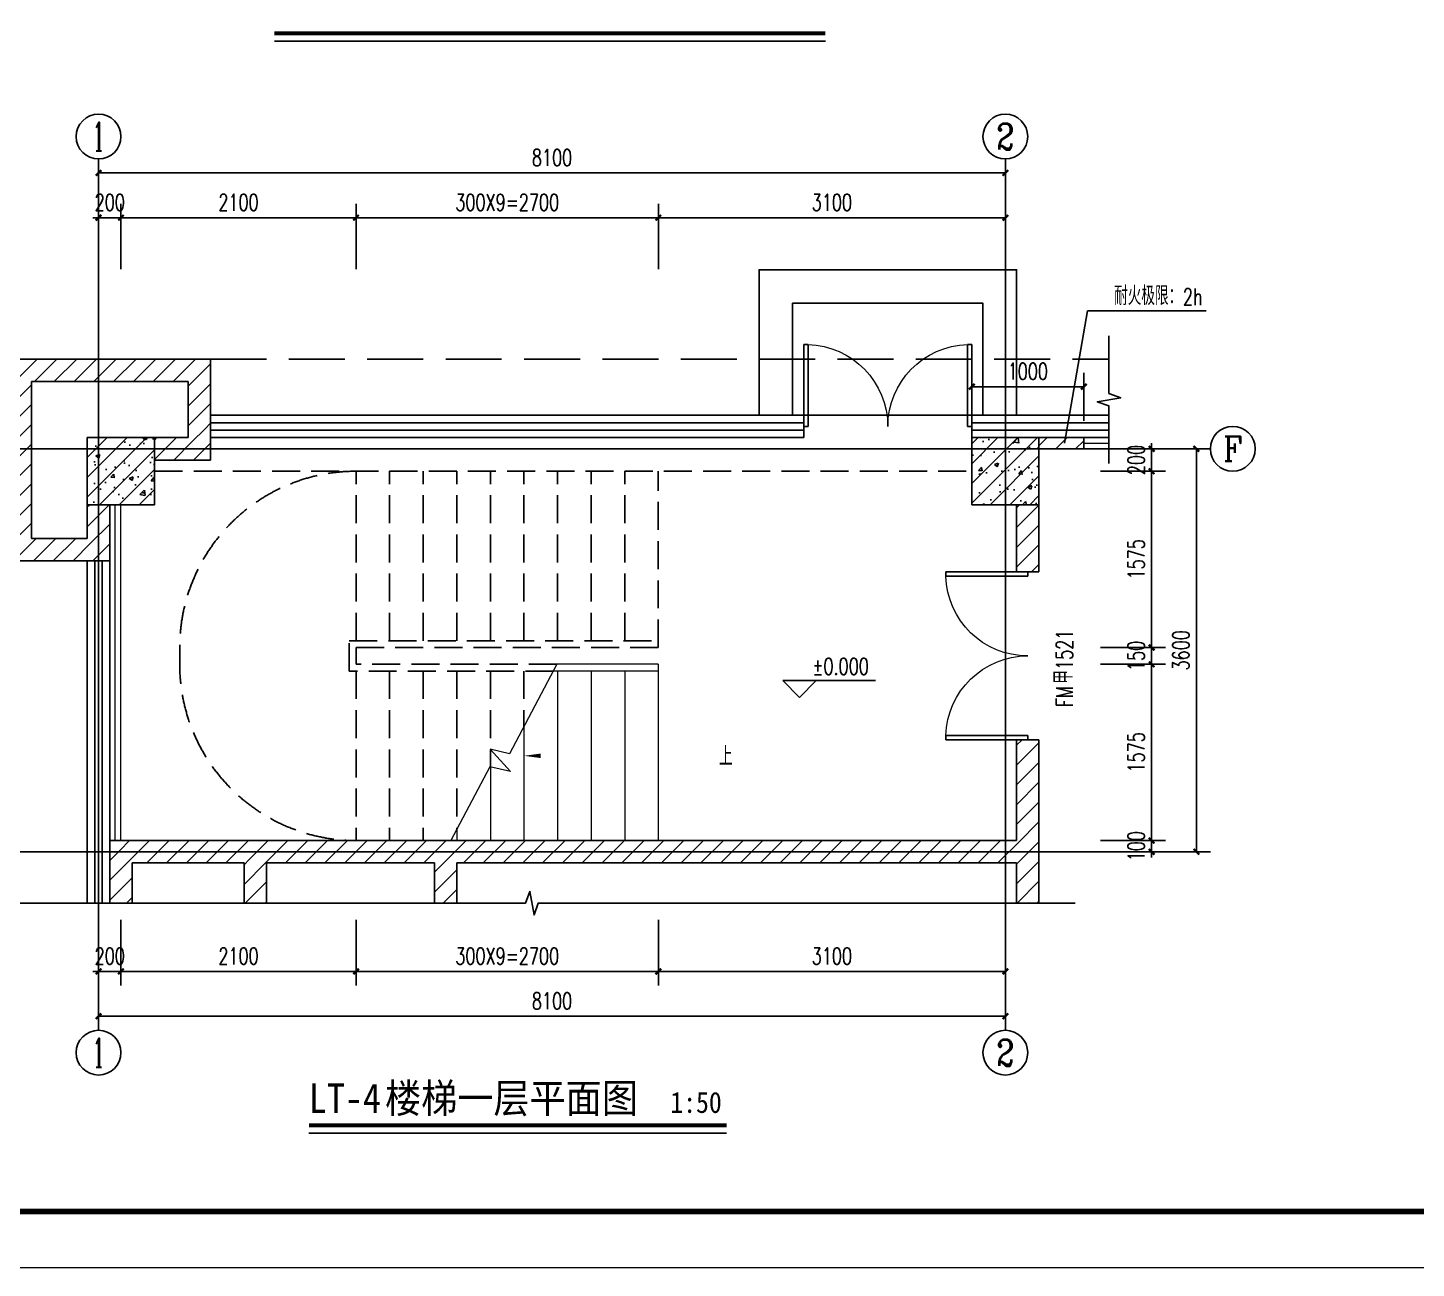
# Model space of a CAD drawing. Extents: x 1738711 to 2346805, y 1189731 to 2516152.
# Drawn here: x 2115261 to 2127662, y 1368210 to 1379292 of the extents above; entities that cross this region are included whole.
import ezdxf
from ezdxf.enums import TextEntityAlignment as Align

# ---------------------------------------------------------------- set-up
doc = ezdxf.new("R2010")
doc.units = 0
doc.header["$LTSCALE"] = 1000
doc.header["$MEASUREMENT"] = 0
doc.linetypes.add('DASH', pattern=[0.35, 0.25, -0.1])
doc.linetypes.add('复件 140224通州运河二期售楼部条件图_t3$0$X-ME SHAFT SH$0$X-B2$0$WATER_LINE', pattern=[0])
for name, color, linetype in [('_line1', 151, 'Continuous'), ('AXIS', 3, 'Continuous'), ('AXIS_TEXT', 7, 'Continuous'), ('DIM_ELEV', 3, 'Continuous'), ('DIM_LEAD', 3, 'Continuous'), ('DIM_SYMB', 3, 'Continuous'), ('DOTE', 1, 'Continuous'), ('PUB_DIM', 3, 'Continuous'), ('PUB_HATCH', 8, 'Continuous'), ('PUB_TEXT', 7, 'Continuous'), ('TK', 4, 'Continuous'), ('WALL', 40, 'Continuous'), ('WINDOW', 144, 'Continuous'), ('WINDOW_TEXT', 7, 'Continuous'), ('看线', 8, 'Continuous')]:
    doc.layers.add(name, color=color, linetype=linetype)
doc.layers.add('STAIR', color=2, linetype='Continuous', lineweight=5)
doc.layers.add('栏杆', color=6, linetype='Continuous', lineweight=15)
doc.styles.add('_TCH_AXIS', font='COMPLEX', dxfattribs={"bigfont": 'GBCBIG'})
doc.styles.add('_TCH_DIM', font='SIMPLEX', dxfattribs={"bigfont": 'GBCBIG'})
doc.styles.add('_TCH_DIM_T3', font='SIMPLEX', dxfattribs={"width": 0.705882, "bigfont": 'GBCBIG'})
doc.styles.add('_TCH_WINDOW', font='SIMPLEX', dxfattribs={"height": 3.5, "bigfont": 'GBCBIG'})
doc.styles.add('COMPLEX', font='COMPLEX')
doc.styles.add('宋体', font='SIMSUN.TTF', dxfattribs={"width": 0.75})
doc.styles.add('黑体', font='simhei_0.ttf', dxfattribs={"width": 0.9})
doc.dimstyles.new('_TCH_ARCH&&50', dxfattribs={"dimtxt": 148.75, "dimasz": 50, "dimexe": 125, "dimexo": 150, "dimgap": 63.125, "dimtad": 1, "dimdec": 0, "dimzin": 0, "dimdsep": 46, "dimtxsty": '_TCH_DIM_T3', "dimblk": 'ARCHTICK', "dimcen": 0.09, "dimclrt": 7, "dimazin": 2, "dimtfac": 1, "dimtdec": 0, "dimtix": 1, "dimtmove": 2, "dimatfit": 3, "dimfxl": 50, "dimtolj": 1, "dimtzin": 0, "dimarcsym": 0})
pattern_1 = [(45, (0, 0), (-88.3883476, 88.3883476), []), (50, (0, 0), (358.63009, -31.376067), [37.5, -412.5]), (355, (0, 0), (-69.375667, 376.096067), [30, -330]), (100.4514, (29.9, -2.6), (289.25469, 344.71977), [31.870095, -350.571056]), (46.1842, (0, 100), (533.620524, -82.75951), [56.25, -618.75]), (96.6356, (44.47, 93.1), (467.33135, 487.05894), [47.80514, -525.8565]), (351.1842, (0, 100), (467.33097, 487.0593), [45, -495]), (21, (50, 75), (298.453526, -201.309445), [37.5, -412.5]), (326, (50, 75), (121.657666, 362.57502), [30, -330]), (71.4514, (74.87, 58.22), (420.111314, 161.26525), [31.870095, -350.571056]), (37.5, (0, 0), (6.0799277, 166.446927), [0, -326, 0, -335, 0, -331.25]), (7.5, (0, 0), (131.534769, 197.205856), [0, -191, 0, -318.5, 0, -126.25]), (327.5, (-111.5, 0), (266.911218, -11.277436), [0, -125, 0, -390, 0, -517.5]), (317.5, (-161.5, 0), (291.593085, 50.052491), [0, -162.5, 0, -259, 0, -367.5])]
pattern_2 = [(45, (0, 89.76), (-88.388383, 88.388383), [])]

# ---------------------------------------------------------------- blocks, each defined once
blk = doc.blocks.new('hjashrtahreahe')
at = {"layer": 'TK', "color": 7, "const_width": 25}
blk.add_lwpolyline([(0, 59400), (84100, 59400), (84100, 0), (0, 0)], close=True, dxfattribs=at)
at = {"layer": 'TK', "color": 3, "const_width": 100}
blk.add_lwpolyline([(2500, 1000), (2500, 58400), (83100, 58400), (83100, 1000)], close=True, dxfattribs=at)
at = {"layer": 'TK', "style": '宋体', "width": 0.75}
for tag, height, p in [('项目负责人', 350, (6003, 57089)), ('专业负责人', 350, (6003, 56224)), ('设计人', 350, (6003, 55419)), ('版号1', 250, (77304, 22193)), ('时间1', 250, (82405, 22193)), ('版号2', 250, (77304, 21593)), ('时间2', 250, (82405, 21593)), ('版号3', 250, (77304, 20993)), ('时间3', 250, (82405, 20993)), ('建筑会签', 0.0001, (78978, 2403)), ('电气会签', 0.0001, (82128, 2403)), ('结构会签', 0.0001, (78978, 1803)), ('暖通会签', 0.0001, (82128, 1803)), ('给排水会签', 0.0001, (78978, 1250)), ('智能化会签', 0.0001, (82128, 1250))]:
    blk.add_attdef(tag, text='', height=height, dxfattribs=at).set_placement(p, align=Align.CENTER)
for tag, p in [('合作设计单位', (80816, 48986)), ('版号说明1', (79854, 22318)), ('版号说明2', (79854, 21718)), ('版号说明3', (79854, 21118)), ('浙江绿储科技有限公司', (80545, 16036)), ('百兆瓦级集中式熔盐储能关键', (80545, 14953)), ('设备研发及制造基地项目', (80545, 14603)), ('1#研发楼', (80545, 13636)), ('图名', (80545, 12436)), ('工程编号', (78978, 11461)), ('子项编号', (82128, 11461)), ('建筑', (78978, 10711)), ('图号', (82128, 10711)), ('施工图', (78978, 9961)), ('2023.03', (82128, 9961)), ('审定', (79353, 8461)), ('审核', (79353, 7711)), ('工程负责', (79353, 6961)), ('专业负责', (79353, 6211)), ('设计', (79353, 5461)), ('制图', (79353, 4711)), ('校对', (79353, 3961))]:
    blk.add_attdef(tag, text='', height=250, dxfattribs=at).set_placement(p, align=Align.MIDDLE_CENTER)
blk = doc.blocks.new('_ArchTick')
at = {"color": 0, "linetype": 'ByBlock', "const_width": 0.4}
blk.add_lwpolyline([(-0.5, -0.5), (0.5, 0.5)], dxfattribs=at)
blk = doc.blocks.new('*D261')
at = {"layer": 'Defpoints', "color": 0, "transparency": 16777216}
for p in [(2124693, 1376085), (2123693, 1375630), (2124693, 1375630)]:
    blk.add_point(p, dxfattribs=at)
at = {"layer": 'PUB_DIM', "color": 0, "lineweight": -2, "transparency": 16777216}
for p, q in [((2123693, 1375780), (2123693, 1376210)), ((2124693, 1375780), (2124693, 1376210)), ((2123693, 1376085), (2124693, 1376085))]:
    blk.add_line(p, q, dxfattribs=at)
at = {"layer": 'PUB_DIM', "color": 0, "lineweight": -2, "transparency": 16777216, "xscale": 50, "yscale": 50, "zscale": 50, "rotation": 180}
blk.add_blockref('_ArchTick', (2123693, 1376085), dxfattribs=at)
at = {"layer": 'PUB_DIM', "color": 0, "lineweight": -2, "transparency": 16777216, "xscale": 50, "yscale": 50, "zscale": 50}
blk.add_blockref('_ArchTick', (2124693, 1376085), dxfattribs=at)
at = {"layer": 'PUB_DIM', "color": 7, "transparency": 16777216, "insert": (2124193, 1376223), "char_height": 148.8, "attachment_point": 5, "style": '_TCH_DIM_T3'}
blk.add_mtext('\\A1;1000', dxfattribs=at)
blk = doc.blocks.new('*D2137')
at = {"layer": 'Defpoints', "color": 0, "transparency": 16777216}
for p in [(2125261, 1375530), (2125699, 1375530), (2125261, 1371930)]:
    blk.add_point(p, dxfattribs=at)
at = {"layer": 'PUB_DIM', "color": 0, "lineweight": -2, "transparency": 16777216}
for p, q in [((2125411, 1375530), (2125824, 1375530)), ((2125699, 1371930), (2125699, 1375530)), ((2125411, 1371930), (2125824, 1371930))]:
    blk.add_line(p, q, dxfattribs=at)
at = {"layer": 'PUB_DIM', "color": 0, "lineweight": -2, "transparency": 16777216, "xscale": 50, "yscale": 50, "zscale": 50}
for p, rotation in [((2125699, 1375530), 90), ((2125699, 1371930), 270)]:
    blk.add_blockref('_ArchTick', p, dxfattribs=dict(at, rotation=rotation))
at = {"layer": 'PUB_DIM', "color": 7, "transparency": 16777216, "insert": (2125561, 1373730), "char_height": 148.8, "attachment_point": 5, "rotation": 90, "style": '_TCH_DIM_T3'}
blk.add_mtext('\\A1;3600', dxfattribs=at)
blk = doc.blocks.new('*D2138')
at = {"layer": 'Defpoints', "color": 0, "transparency": 16777216}
for p in [(2124693, 1375530), (2125299, 1375530), (2124693, 1375330)]:
    blk.add_point(p, dxfattribs=at)
at = {"layer": 'PUB_DIM', "color": 0, "lineweight": -2, "transparency": 16777216}
for p, q in [((2124843, 1375530), (2125424, 1375530)), ((2125299, 1375530), (2125299, 1375580)), ((2125299, 1375330), (2125299, 1375530)), ((2124843, 1375330), (2125424, 1375330)), ((2125299, 1375330), (2125299, 1375280))]:
    blk.add_line(p, q, dxfattribs=at)
at = {"layer": 'PUB_DIM', "color": 0, "lineweight": -2, "transparency": 16777216, "xscale": 50, "yscale": 50, "zscale": 50}
for p, rotation in [((2125299, 1375530), 270), ((2125299, 1375330), 90)]:
    blk.add_blockref('_ArchTick', p, dxfattribs=dict(at, rotation=rotation))
at = {"layer": 'PUB_DIM', "color": 7, "transparency": 16777216, "insert": (2125161, 1375430), "char_height": 148.8, "attachment_point": 5, "rotation": 90, "style": '_TCH_DIM_T3'}
blk.add_mtext('\\A1;200', dxfattribs=at)
blk = doc.blocks.new('*D2139')
at = {"layer": 'Defpoints', "color": 0, "transparency": 16777216}
for p in [(2124693, 1375330), (2125299, 1375330), (2124693, 1373755)]:
    blk.add_point(p, dxfattribs=at)
at = {"layer": 'PUB_DIM', "color": 0, "lineweight": -2, "transparency": 16777216}
for p, q in [((2124843, 1375330), (2125424, 1375330)), ((2125299, 1373755), (2125299, 1375330)), ((2124843, 1373755), (2125424, 1373755))]:
    blk.add_line(p, q, dxfattribs=at)
at = {"layer": 'PUB_DIM', "color": 0, "lineweight": -2, "transparency": 16777216, "xscale": 50, "yscale": 50, "zscale": 50}
for p, rotation in [((2125299, 1375330), 90), ((2125299, 1373755), 270)]:
    blk.add_blockref('_ArchTick', p, dxfattribs=dict(at, rotation=rotation))
at = {"layer": 'PUB_DIM', "color": 7, "transparency": 16777216, "insert": (2125161, 1374543), "char_height": 148.8, "attachment_point": 5, "rotation": 90, "style": '_TCH_DIM_T3'}
blk.add_mtext('\\A1;1575', dxfattribs=at)
blk = doc.blocks.new('*D2140')
at = {"layer": 'Defpoints', "color": 0, "transparency": 16777216}
for p in [(2124693, 1373755), (2125299, 1373755), (2124693, 1373605)]:
    blk.add_point(p, dxfattribs=at)
at = {"layer": 'PUB_DIM', "color": 0, "lineweight": -2, "transparency": 16777216}
for p, q in [((2124843, 1373755), (2125424, 1373755)), ((2125299, 1373755), (2125299, 1373805)), ((2125299, 1373605), (2125299, 1373755)), ((2124843, 1373605), (2125424, 1373605)), ((2125299, 1373605), (2125299, 1373555))]:
    blk.add_line(p, q, dxfattribs=at)
at = {"layer": 'PUB_DIM', "color": 0, "lineweight": -2, "transparency": 16777216, "xscale": 50, "yscale": 50, "zscale": 50}
for p, rotation in [((2125299, 1373755), 270), ((2125299, 1373605), 90)]:
    blk.add_blockref('_ArchTick', p, dxfattribs=dict(at, rotation=rotation))
at = {"layer": 'PUB_DIM', "color": 7, "transparency": 16777216, "insert": (2125161, 1373680), "char_height": 148.8, "attachment_point": 5, "rotation": 90, "style": '_TCH_DIM_T3'}
blk.add_mtext('\\A1;150', dxfattribs=at)
blk = doc.blocks.new('*D2141')
at = {"layer": 'Defpoints', "color": 0, "transparency": 16777216}
for p in [(2124693, 1373605), (2125299, 1373605), (2124693, 1372030)]:
    blk.add_point(p, dxfattribs=at)
at = {"layer": 'PUB_DIM', "color": 0, "lineweight": -2, "transparency": 16777216}
for p, q in [((2124843, 1373605), (2125424, 1373605)), ((2125299, 1372030), (2125299, 1373605)), ((2124843, 1372030), (2125424, 1372030))]:
    blk.add_line(p, q, dxfattribs=at)
at = {"layer": 'PUB_DIM', "color": 0, "lineweight": -2, "transparency": 16777216, "xscale": 50, "yscale": 50, "zscale": 50}
for p, rotation in [((2125299, 1373605), 90), ((2125299, 1372030), 270)]:
    blk.add_blockref('_ArchTick', p, dxfattribs=dict(at, rotation=rotation))
at = {"layer": 'PUB_DIM', "color": 7, "transparency": 16777216, "insert": (2125161, 1372818), "char_height": 148.8, "attachment_point": 5, "rotation": 90, "style": '_TCH_DIM_T3'}
blk.add_mtext('\\A1;1575', dxfattribs=at)
blk = doc.blocks.new('*D2142')
at = {"layer": 'Defpoints', "color": 0, "transparency": 16777216}
for p in [(2124693, 1372030), (2125299, 1372030), (2124693, 1371930)]:
    blk.add_point(p, dxfattribs=at)
at = {"layer": 'PUB_DIM', "color": 0, "lineweight": -2, "transparency": 16777216}
for p, q in [((2124843, 1372030), (2125424, 1372030)), ((2125299, 1372030), (2125299, 1372080)), ((2125299, 1371930), (2125299, 1372030)), ((2124843, 1371930), (2125424, 1371930)), ((2125299, 1371930), (2125299, 1371880))]:
    blk.add_line(p, q, dxfattribs=at)
at = {"layer": 'PUB_DIM', "color": 0, "lineweight": -2, "transparency": 16777216, "xscale": 50, "yscale": 50, "zscale": 50}
for p, rotation in [((2125299, 1372030), 270), ((2125299, 1371930), 90)]:
    blk.add_blockref('_ArchTick', p, dxfattribs=dict(at, rotation=rotation))
at = {"layer": 'PUB_DIM', "color": 7, "transparency": 16777216, "insert": (2125161, 1371980), "char_height": 148.8, "attachment_point": 5, "rotation": 90, "style": '_TCH_DIM_T3'}
blk.add_mtext('\\A1;100', dxfattribs=at)
blk = doc.blocks.new('*D2165')
at = {"layer": 'Defpoints', "color": 0, "transparency": 16777216}
for p in [(2123993, 1377995), (2115893, 1377384), (2123993, 1377384)]:
    blk.add_point(p, dxfattribs=at)
at = {"layer": 'PUB_DIM', "color": 0, "lineweight": -2, "transparency": 16777216}
for p, q in [((2115893, 1377534), (2115893, 1378120)), ((2123993, 1377534), (2123993, 1378120)), ((2115893, 1377995), (2123993, 1377995))]:
    blk.add_line(p, q, dxfattribs=at)
at = {"layer": 'PUB_DIM', "color": 0, "lineweight": -2, "transparency": 16777216, "xscale": 50, "yscale": 50, "zscale": 50, "rotation": 180}
blk.add_blockref('_ArchTick', (2115893, 1377995), dxfattribs=at)
at = {"layer": 'PUB_DIM', "color": 0, "lineweight": -2, "transparency": 16777216, "xscale": 50, "yscale": 50, "zscale": 50}
blk.add_blockref('_ArchTick', (2123993, 1377995), dxfattribs=at)
at = {"layer": 'PUB_DIM', "color": 7, "transparency": 16777216, "insert": (2119943, 1378132), "char_height": 148.8, "attachment_point": 5, "style": '_TCH_DIM_T3'}
blk.add_mtext('\\A1;8100', dxfattribs=at)
blk = doc.blocks.new('*D2166')
at = {"layer": 'Defpoints', "color": 0, "transparency": 16777216}
for p in [(2116093, 1377595), (2115893, 1376984), (2116093, 1376984)]:
    blk.add_point(p, dxfattribs=at)
at = {"layer": 'PUB_DIM', "color": 0, "lineweight": -2, "transparency": 16777216}
for p, q in [((2115893, 1377134), (2115893, 1377720)), ((2116093, 1377134), (2116093, 1377720)), ((2115893, 1377595), (2115843, 1377595)), ((2115893, 1377595), (2116093, 1377595)), ((2116093, 1377595), (2116143, 1377595))]:
    blk.add_line(p, q, dxfattribs=at)
at = {"layer": 'PUB_DIM', "color": 0, "lineweight": -2, "transparency": 16777216, "xscale": 50, "yscale": 50, "zscale": 50}
blk.add_blockref('_ArchTick', (2115893, 1377595), dxfattribs=at)
at = {"layer": 'PUB_DIM', "color": 0, "lineweight": -2, "transparency": 16777216, "xscale": 50, "yscale": 50, "zscale": 50, "rotation": 180}
blk.add_blockref('_ArchTick', (2116093, 1377595), dxfattribs=at)
at = {"layer": 'PUB_DIM', "color": 7, "transparency": 16777216, "insert": (2115993, 1377732), "char_height": 148.8, "attachment_point": 5, "style": '_TCH_DIM_T3'}
blk.add_mtext('\\A1;200', dxfattribs=at)
blk = doc.blocks.new('*D2167')
at = {"layer": 'Defpoints', "color": 0, "transparency": 16777216}
for p in [(2118193, 1377595), (2116093, 1376984), (2118193, 1376984)]:
    blk.add_point(p, dxfattribs=at)
at = {"layer": 'PUB_DIM', "color": 0, "lineweight": -2, "transparency": 16777216}
for p, q in [((2116093, 1377134), (2116093, 1377720)), ((2118193, 1377134), (2118193, 1377720)), ((2116093, 1377595), (2118193, 1377595))]:
    blk.add_line(p, q, dxfattribs=at)
at = {"layer": 'PUB_DIM', "color": 0, "lineweight": -2, "transparency": 16777216, "xscale": 50, "yscale": 50, "zscale": 50, "rotation": 180}
blk.add_blockref('_ArchTick', (2116093, 1377595), dxfattribs=at)
at = {"layer": 'PUB_DIM', "color": 0, "lineweight": -2, "transparency": 16777216, "xscale": 50, "yscale": 50, "zscale": 50}
blk.add_blockref('_ArchTick', (2118193, 1377595), dxfattribs=at)
at = {"layer": 'PUB_DIM', "color": 7, "transparency": 16777216, "insert": (2117143, 1377732), "char_height": 148.8, "attachment_point": 5, "style": '_TCH_DIM_T3'}
blk.add_mtext('\\A1;2100', dxfattribs=at)
blk = doc.blocks.new('*D2168')
at = {"layer": 'Defpoints', "color": 0, "transparency": 16777216}
for p in [(2120893, 1377595), (2118193, 1376984), (2120893, 1376984)]:
    blk.add_point(p, dxfattribs=at)
at = {"layer": 'PUB_DIM', "color": 0, "lineweight": -2, "transparency": 16777216}
for p, q in [((2118193, 1377134), (2118193, 1377720)), ((2120893, 1377134), (2120893, 1377720)), ((2118193, 1377595), (2120893, 1377595))]:
    blk.add_line(p, q, dxfattribs=at)
at = {"layer": 'PUB_DIM', "color": 0, "lineweight": -2, "transparency": 16777216, "xscale": 50, "yscale": 50, "zscale": 50, "rotation": 180}
blk.add_blockref('_ArchTick', (2118193, 1377595), dxfattribs=at)
at = {"layer": 'PUB_DIM', "color": 0, "lineweight": -2, "transparency": 16777216, "xscale": 50, "yscale": 50, "zscale": 50}
blk.add_blockref('_ArchTick', (2120893, 1377595), dxfattribs=at)
at = {"layer": 'PUB_DIM', "color": 7, "transparency": 16777216, "insert": (2119543, 1377732), "char_height": 148.75, "attachment_point": 5, "style": '_TCH_DIM_T3'}
blk.add_mtext('\\A1;300X9=2700', dxfattribs=at)
blk = doc.blocks.new('*D2169')
at = {"layer": 'Defpoints', "color": 0, "transparency": 16777216}
for p in [(2123993, 1377595), (2120893, 1376984), (2123993, 1376984)]:
    blk.add_point(p, dxfattribs=at)
at = {"layer": 'PUB_DIM', "color": 0, "lineweight": -2, "transparency": 16777216}
for p, q in [((2120893, 1377134), (2120893, 1377720)), ((2123993, 1377134), (2123993, 1377720)), ((2120893, 1377595), (2123993, 1377595))]:
    blk.add_line(p, q, dxfattribs=at)
at = {"layer": 'PUB_DIM', "color": 0, "lineweight": -2, "transparency": 16777216, "xscale": 50, "yscale": 50, "zscale": 50, "rotation": 180}
blk.add_blockref('_ArchTick', (2120893, 1377595), dxfattribs=at)
at = {"layer": 'PUB_DIM', "color": 0, "lineweight": -2, "transparency": 16777216, "xscale": 50, "yscale": 50, "zscale": 50}
blk.add_blockref('_ArchTick', (2123993, 1377595), dxfattribs=at)
at = {"layer": 'PUB_DIM', "color": 7, "transparency": 16777216, "insert": (2122443, 1377732), "char_height": 148.8, "attachment_point": 5, "style": '_TCH_DIM_T3'}
blk.add_mtext('\\A1;3100', dxfattribs=at)
blk = doc.blocks.new('*D2170')
at = {"layer": 'Defpoints', "color": 0, "transparency": 16777216}
for p in [(2115893, 1371072), (2123993, 1371072), (2123993, 1370461)]:
    blk.add_point(p, dxfattribs=at)
at = {"layer": 'PUB_DIM', "color": 0, "lineweight": -2, "transparency": 16777216}
for p, q in [((2115893, 1370922), (2115893, 1370336)), ((2123993, 1370922), (2123993, 1370336)), ((2115893, 1370461), (2123993, 1370461))]:
    blk.add_line(p, q, dxfattribs=at)
at = {"layer": 'PUB_DIM', "color": 0, "lineweight": -2, "transparency": 16777216, "xscale": 50, "yscale": 50, "zscale": 50, "rotation": 180}
blk.add_blockref('_ArchTick', (2115893, 1370461), dxfattribs=at)
at = {"layer": 'PUB_DIM', "color": 0, "lineweight": -2, "transparency": 16777216, "xscale": 50, "yscale": 50, "zscale": 50}
blk.add_blockref('_ArchTick', (2123993, 1370461), dxfattribs=at)
at = {"layer": 'PUB_DIM', "color": 7, "transparency": 16777216, "insert": (2119943, 1370598), "char_height": 148.8, "attachment_point": 5, "style": '_TCH_DIM_T3'}
blk.add_mtext('\\A1;8100', dxfattribs=at)
blk = doc.blocks.new('*D2171')
at = {"layer": 'Defpoints', "color": 0, "transparency": 16777216}
for p in [(2115893, 1371472), (2116093, 1371472), (2116093, 1370861)]:
    blk.add_point(p, dxfattribs=at)
at = {"layer": 'PUB_DIM', "color": 0, "lineweight": -2, "transparency": 16777216}
for p, q in [((2115893, 1371322), (2115893, 1370736)), ((2116093, 1371322), (2116093, 1370736)), ((2115893, 1370861), (2115843, 1370861)), ((2115893, 1370861), (2116093, 1370861)), ((2116093, 1370861), (2116143, 1370861))]:
    blk.add_line(p, q, dxfattribs=at)
at = {"layer": 'PUB_DIM', "color": 0, "lineweight": -2, "transparency": 16777216, "xscale": 50, "yscale": 50, "zscale": 50}
blk.add_blockref('_ArchTick', (2115893, 1370861), dxfattribs=at)
at = {"layer": 'PUB_DIM', "color": 0, "lineweight": -2, "transparency": 16777216, "xscale": 50, "yscale": 50, "zscale": 50, "rotation": 180}
blk.add_blockref('_ArchTick', (2116093, 1370861), dxfattribs=at)
at = {"layer": 'PUB_DIM', "color": 7, "transparency": 16777216, "insert": (2115993, 1370998), "char_height": 148.8, "attachment_point": 5, "style": '_TCH_DIM_T3'}
blk.add_mtext('\\A1;200', dxfattribs=at)
blk = doc.blocks.new('*D2172')
at = {"layer": 'Defpoints', "color": 0, "transparency": 16777216}
for p in [(2116093, 1371472), (2118193, 1371472), (2118193, 1370861)]:
    blk.add_point(p, dxfattribs=at)
at = {"layer": 'PUB_DIM', "color": 0, "lineweight": -2, "transparency": 16777216}
for p, q in [((2116093, 1371322), (2116093, 1370736)), ((2118193, 1371322), (2118193, 1370736)), ((2116093, 1370861), (2118193, 1370861))]:
    blk.add_line(p, q, dxfattribs=at)
at = {"layer": 'PUB_DIM', "color": 0, "lineweight": -2, "transparency": 16777216, "xscale": 50, "yscale": 50, "zscale": 50, "rotation": 180}
blk.add_blockref('_ArchTick', (2116093, 1370861), dxfattribs=at)
at = {"layer": 'PUB_DIM', "color": 0, "lineweight": -2, "transparency": 16777216, "xscale": 50, "yscale": 50, "zscale": 50}
blk.add_blockref('_ArchTick', (2118193, 1370861), dxfattribs=at)
at = {"layer": 'PUB_DIM', "color": 7, "transparency": 16777216, "insert": (2117143, 1370998), "char_height": 148.8, "attachment_point": 5, "style": '_TCH_DIM_T3'}
blk.add_mtext('\\A1;2100', dxfattribs=at)
blk = doc.blocks.new('*D2173')
at = {"layer": 'Defpoints', "color": 0, "transparency": 16777216}
for p in [(2118193, 1371472), (2120893, 1371472), (2120893, 1370861)]:
    blk.add_point(p, dxfattribs=at)
at = {"layer": 'PUB_DIM', "color": 0, "lineweight": -2, "transparency": 16777216}
for p, q in [((2118193, 1371322), (2118193, 1370736)), ((2120893, 1371322), (2120893, 1370736)), ((2118193, 1370861), (2120893, 1370861))]:
    blk.add_line(p, q, dxfattribs=at)
at = {"layer": 'PUB_DIM', "color": 0, "lineweight": -2, "transparency": 16777216, "xscale": 50, "yscale": 50, "zscale": 50, "rotation": 180}
blk.add_blockref('_ArchTick', (2118193, 1370861), dxfattribs=at)
at = {"layer": 'PUB_DIM', "color": 0, "lineweight": -2, "transparency": 16777216, "xscale": 50, "yscale": 50, "zscale": 50}
blk.add_blockref('_ArchTick', (2120893, 1370861), dxfattribs=at)
at = {"layer": 'PUB_DIM', "color": 7, "transparency": 16777216, "insert": (2119543, 1370998), "char_height": 148.75, "attachment_point": 5, "style": '_TCH_DIM_T3'}
blk.add_mtext('\\A1;300X9=2700', dxfattribs=at)
blk = doc.blocks.new('*D2174')
at = {"layer": 'Defpoints', "color": 0, "transparency": 16777216}
for p in [(2120893, 1371472), (2123993, 1371472), (2123993, 1370861)]:
    blk.add_point(p, dxfattribs=at)
at = {"layer": 'PUB_DIM', "color": 0, "lineweight": -2, "transparency": 16777216}
for p, q in [((2120893, 1371322), (2120893, 1370736)), ((2123993, 1371322), (2123993, 1370736)), ((2120893, 1370861), (2123993, 1370861))]:
    blk.add_line(p, q, dxfattribs=at)
at = {"layer": 'PUB_DIM', "color": 0, "lineweight": -2, "transparency": 16777216, "xscale": 50, "yscale": 50, "zscale": 50, "rotation": 180}
blk.add_blockref('_ArchTick', (2120893, 1370861), dxfattribs=at)
at = {"layer": 'PUB_DIM', "color": 0, "lineweight": -2, "transparency": 16777216, "xscale": 50, "yscale": 50, "zscale": 50}
blk.add_blockref('_ArchTick', (2123993, 1370861), dxfattribs=at)
at = {"layer": 'PUB_DIM', "color": 7, "transparency": 16777216, "insert": (2122443, 1370998), "char_height": 148.8, "attachment_point": 5, "style": '_TCH_DIM_T3'}
blk.add_mtext('\\A1;3100', dxfattribs=at)
blk = doc.blocks.new('$TCHSYS$WIN2D')
for p, q in [((-0.5, 0.5), (0.5, 0.5)), ((-0.5, 0.5), (-0.5, -0.5)), ((0.5, 0.5), (0.5, -0.5)), ((0.5, 0.1667), (-0.5, 0.1667)), ((0.5, -0.1667), (-0.5, -0.1667)), ((-0.5, -0.5), (0.5, -0.5))]:
    blk.add_line(p, q)
blk = doc.blocks.new('$DorLib2D$00000002')
for p, q in [((-0.5, 0), (-0.5, 0.4875)), ((-0.475, 0.4875), (-0.5, 0.4875)), ((-0.475, 0), (-0.475, 0.4875)), ((0.475, 0), (0.475, 0.4875)), ((0.475, 0.4875), (0.5, 0.4875)), ((0.5, 0), (0.5, 0.4875)), ((-0.5, 0), (-0.475, 0)), ((0.5, 0), (0.475, 0))]:
    blk.add_line(p, q)
at = {"lineweight": 13}
for centre, start, end in [((-0.4875, 0), 0, 88.53072), ((0.4875, 0), 91.46928, 180)]:
    blk.add_arc(centre, 0.4875, start, end, dxfattribs=at)
blk = doc.blocks.new('_AXISO')
blk.add_circle((0, 0), 0.5)
at = {"layer": 'AXIS_TEXT', "style": 'COMPLEX', "width": 1.041667}
blk.add_attdef('A', text='', height=0.56, dxfattribs=at).set_placement((-0.25, -0.28), (0.25, -0.28), align=Align.FIT)

msp = doc.modelspace()

# ---------------------------------------------------------------- hatches: boundary and pattern name
at = {"layer": 'PUB_HATCH', "linetype": '复件 140224通州运河二期售楼部条件图_t3$0$X-ME SHAFT SH$0$X-B2$0$WATER_LINE'}
h = msp.add_hatch(dxfattribs=at)
h.set_pattern_fill('普通砖', color=256, scale=50, style=0)
h.set_pattern_definition(pattern_2)
h.paths.add_polyline_path([(2115093.1, 1376330.1), (2115293.1, 1376130.1), (2116693.4, 1376130.1), (2116893.4, 1376330.1)])
h = msp.add_hatch(dxfattribs=at)
h.set_pattern_fill('普通砖', color=256, scale=50, style=0)
h.set_pattern_definition(pattern_2)
h.paths.add_polyline_path([(2115093.1, 1374530.1), (2115293.1, 1374730.1), (2115293.1, 1376130.1), (2115093.1, 1376330.1)])
h = msp.add_hatch(dxfattribs=at)
h.set_pattern_fill('普通砖', color=256, scale=50, style=0)
h.set_pattern_definition(pattern_2)
h.paths.add_polyline_path([(2116826.7, 1375730.1), (2116893.4, 1375830.1), (2116893.4, 1376330.1), (2116693.4, 1376130.1), (2116693.4, 1375730.1)])
h = msp.add_hatch(dxfattribs=at)
h.set_pattern_fill('普通砖', color=256, scale=50, style=0)
h.set_pattern_definition(pattern_2)
h.paths.add_polyline_path([(2116693.4, 1375630.1), (2116893.4, 1375430.1), (2116893.4, 1375630.1), (2116826.7, 1375730.1), (2116693.4, 1375730.1)])
h = msp.add_hatch(dxfattribs=at)
h.set_pattern_fill('普通砖', color=256, scale=50, style=0)
h.set_pattern_definition(pattern_2)
h.paths.add_polyline_path([(2116893.4, 1375630.1), (2116893.4, 1375830.1), (2116826.7, 1375730.1)])
h = msp.add_hatch(dxfattribs=at)
h.set_pattern_fill('钢筋混凝土', color=256, scale=50, style=0)
h.set_pattern_definition(pattern_1)
h.paths.add_polyline_path([(2115792.7, 1375030.1), (2116392.7, 1375030.1), (2116392.7, 1375630.1), (2115792.7, 1375630.1)])
h = msp.add_hatch(dxfattribs=at)
h.set_pattern_fill('普通砖', color=256, scale=50, style=0)
h.set_pattern_definition(pattern_2)
h.paths.add_polyline_path([(2116392.7, 1375430.1), (2116893.4, 1375430.1), (2116693.4, 1375630.1), (2116392.7, 1375630.1)])
h = msp.add_hatch(dxfattribs=at)
h.set_pattern_fill('钢筋混凝土', color=256, scale=50, style=0)
h.set_pattern_definition(pattern_1)
h.paths.add_polyline_path([(2123692.7, 1375030.1), (2124292.7, 1375030.1), (2124292.7, 1375630.1), (2123692.7, 1375630.1)])
at = {"layer": 'PUB_HATCH'}
h = msp.add_hatch(dxfattribs=at)
h.set_pattern_fill('普通砖', color=256, scale=50, style=0)
h.set_pattern_definition(pattern_2)
h.paths.add_polyline_path([(2124692.7, 1375630.1), (2124292.7, 1375630.1), (2124292.7, 1375530.1), (2124692.7, 1375530.1)])
at = {"layer": 'PUB_HATCH', "linetype": '复件 140224通州运河二期售楼部条件图_t3$0$X-ME SHAFT SH$0$X-B2$0$WATER_LINE'}
h = msp.add_hatch(dxfattribs=at)
h.set_pattern_fill('普通砖', color=256, scale=50, style=0)
h.set_pattern_definition(pattern_2)
h.paths.add_polyline_path([(2115992.7, 1375030.1), (2115792.7, 1375030.1), (2115792.7, 1374730.1), (2115859.4, 1374630.1), (2115992.7, 1374630.1)])
at = {"layer": 'PUB_HATCH'}
h = msp.add_hatch(dxfattribs=at)
h.set_pattern_fill('普通砖', color=256, scale=50, style=0)
h.set_pattern_definition(pattern_2)
h.paths.add_polyline_path([(2124292.7, 1375030.1), (2124092.7, 1375030.1), (2124092.7, 1374430.1), (2124292.7, 1374430.1)])
at = {"layer": 'PUB_HATCH', "linetype": '复件 140224通州运河二期售楼部条件图_t3$0$X-ME SHAFT SH$0$X-B2$0$WATER_LINE'}
h = msp.add_hatch(dxfattribs=at)
h.set_pattern_fill('普通砖', color=256, scale=50, style=0)
h.set_pattern_definition(pattern_2)
h.paths.add_polyline_path([(2115859.4, 1374630.1), (2115792.7, 1374730.1), (2115293.1, 1374730.1), (2115093.1, 1374530.1), (2115792.7, 1374530.1)])
h = msp.add_hatch(dxfattribs=at)
h.set_pattern_fill('普通砖', color=256, scale=50, style=0)
h.set_pattern_definition(pattern_2)
h.paths.add_polyline_path([(2115792.7, 1374530.1), (2115992.7, 1374530.1), (2115992.7, 1374630.1), (2115859.4, 1374630.1)])
at = {"layer": 'PUB_HATCH'}
h = msp.add_hatch(dxfattribs=at)
h.set_pattern_fill('普通砖', color=256, scale=50, style=0)
h.set_pattern_definition(pattern_2)
h.paths.add_polyline_path([(2124292.7, 1371930.1), (2124292.7, 1372930.1), (2124092.7, 1372930.1), (2124092.7, 1372030.1), (2124159.4, 1371930.1)])
h = msp.add_hatch(dxfattribs=at)
h.set_pattern_fill('普通砖', color=256, scale=50, style=0)
h.set_pattern_definition(pattern_2)
h.paths.add_polyline_path([(2117292.7, 1371896.8), (2117292.7, 1372030.1), (2115992.7, 1372030.1), (2116192.7, 1371830.1), (2117192.7, 1371830.1)])
h = msp.add_hatch(dxfattribs=at)
h.set_pattern_fill('普通砖', color=256, scale=50, style=0)
h.set_pattern_definition(pattern_2)
h.paths.add_polyline_path([(2116192.7, 1371471.6), (2116192.7, 1371830.1), (2115992.7, 1372030.1), (2115992.7, 1371471.6)])
h = msp.add_hatch(dxfattribs=at)
h.set_pattern_fill('普通砖', color=256, scale=50, style=0)
h.set_pattern_definition(pattern_2)
h.paths.add_polyline_path([(2118992.7, 1371896.8), (2118992.7, 1372030.1), (2117292.7, 1372030.1), (2117292.7, 1371896.8), (2117392.7, 1371830.1), (2118892.7, 1371830.1)])
h = msp.add_hatch(dxfattribs=at)
h.set_pattern_fill('普通砖', color=256, scale=50, style=0)
h.set_pattern_definition(pattern_2)
h.paths.add_polyline_path([(2124159.4, 1371930.1), (2124092.7, 1372030.1), (2118992.7, 1372030.1), (2118992.7, 1371896.8), (2119092.7, 1371830.1), (2124092.7, 1371830.1)])
h = msp.add_hatch(dxfattribs=at)
h.set_pattern_fill('普通砖', color=256, scale=50, style=0)
h.set_pattern_definition(pattern_2)
h.paths.add_polyline_path([(2117392.7, 1371471.6), (2117392.7, 1371830.1), (2117292.7, 1371896.8), (2117192.7, 1371830.1), (2117192.7, 1371471.6)])
h = msp.add_hatch(dxfattribs=at)
h.set_pattern_fill('普通砖', color=256, scale=50, style=0)
h.set_pattern_definition(pattern_2)
h.paths.add_polyline_path([(2119092.7, 1371471.6), (2119092.7, 1371830.1), (2118992.7, 1371896.8), (2118892.7, 1371830.1), (2118892.7, 1371471.6)])
h = msp.add_hatch(dxfattribs=at)
h.set_pattern_fill('普通砖', color=256, scale=50, style=0)
h.set_pattern_definition(pattern_2)
h.paths.add_polyline_path([(2124292.7, 1371471.6), (2124292.7, 1371930.1), (2124159.4, 1371930.1), (2124092.7, 1371830.1), (2124092.7, 1371471.6)])

# ---------------------------------------------------------------- linework, layer by layer
at = {"layer": '_line1'}
for points in [[(2121792.7, 1375830.1), (2121792.7, 1377130.1), (2124092.7, 1377130.1), (2124092.7, 1375830.1)], [(2122092.7, 1375830.1), (2122092.7, 1376830.1), (2123792.7, 1376830.1), (2123792.7, 1375830.1)]]:
    msp.add_lwpolyline(points, dxfattribs=at)
at = {"layer": 'AXIS'}
for p, q in [((2115892.7, 1377619.8), (2115892.7, 1378119.8)), ((2123992.7, 1377619.8), (2123992.7, 1378119.8)), ((2125323.9, 1375530.1), (2125823.9, 1375530.1)), ((2115892.7, 1370835.8), (2115892.7, 1370335.8)), ((2123992.7, 1370835.8), (2123992.7, 1370335.8))]:
    msp.add_line(p, q, dxfattribs=at)
at = {"layer": 'DIM_ELEV'}
for p, q in [((2122154, 1373309.5), (2122004, 1373459.5)), ((2122004, 1373459.5), (2122833.9, 1373459.5)), ((2122154, 1373309.5), (2122304, 1373459.5))]:
    msp.add_line(p, q, dxfattribs=at)
at = {"layer": 'DIM_LEAD'}
for p, q in [((2124519.8, 1375581.7), (2124726.8, 1376761.4)), ((2124519.8, 1375581.7), (2124726.8, 1376761.4)), ((2124726.8, 1376761.4), (2125786, 1376761.4))]:
    msp.add_line(p, q, dxfattribs=at)
at = {"layer": 'DIM_SYMB', "const_width": 35}
for points in [[(2117463.8, 1379242.5), (2122385.9, 1379242.5)], [(2117771.3, 1369486.1), (2121502.6, 1369486.1)]]:
    msp.add_lwpolyline(points, dxfattribs=at)
at = {"layer": 'DIM_SYMB'}
for points in [[(2117463.8, 1379172.5), (2122385.9, 1379172.5)], [(2124917.6, 1376539.7), (2124917.6, 1376025.2), (2125022.6, 1375987), (2124812.6, 1375950), (2124917.6, 1375912.7), (2124917.6, 1375398.2)], [(2114911.5, 1371471.6), (2119707.7, 1371471.6), (2119745.9, 1371576.6), (2119782.9, 1371366.6), (2119820.2, 1371471.6), (2124616.3, 1371471.6)], [(2117771.3, 1369416.1), (2121502.6, 1369416.1)]]:
    msp.add_lwpolyline(points, dxfattribs=at)
msp.add_lwpolyline([(2121382.5, 1372787.6, 0, 0, 0), (2119692.7, 1372787.6, 0, 40, 0), (2119842.7, 1372787.6, 0, 0, 0)], format="xyseb", dxfattribs=at)
at = {"layer": 'DOTE'}
for p, q in [((2115892.7, 1370905.8), (2115892.7, 1377272.6)), ((2123992.7, 1370905.8), (2123992.7, 1377272.6)), ((2114673, 1375530.1), (2125192.7, 1375530.1)), ((2114673, 1371930.1), (2125192.7, 1371930.1))]:
    msp.add_line(p, q, dxfattribs=at)
at = {"layer": 'STAIR'}
for p, q in [((2119987.3, 1373605.1), (2119564.8, 1372806.7)), ((2120892.7, 1373545.1), (2119955.6, 1373545.1)), ((2120892.7, 1373605.1), (2119987.3, 1373605.1)), ((2119992.7, 1373545.1), (2119992.7, 1372030.1)), ((2120292.7, 1373545.1), (2120292.7, 1372030.1)), ((2120592.7, 1373545.1), (2120592.7, 1372030.1)), ((2120892.7, 1373605.1), (2120892.7, 1372030.1)), ((2119692.7, 1373048.4), (2119692.7, 1372030.1)), ((2119564.8, 1372806.7), (2119390.8, 1372846.5)), ((2119390.8, 1372846.5), (2119571.2, 1372646.9)), ((2119389.1, 1372688.6), (2119040.6, 1372030.1)), ((2119571.2, 1372646.9), (2119389.1, 1372688.6)), ((2119392.7, 1372687.8), (2119392.7, 1372030.1)), ((2119092.7, 1372128.5), (2119092.7, 1372030.1))]:
    msp.add_line(p, q, dxfattribs=at)
at = {"layer": 'WALL', "linetype": '复件 140224通州运河二期售楼部条件图_t3$0$X-ME SHAFT SH$0$X-B2$0$WATER_LINE'}
for p, q in [((2115093.1, 1376330.1), (2116893.4, 1376330.1)), ((2116893.4, 1375830.1), (2116893.4, 1376330.1)), ((2115293.1, 1376130.1), (2116693.4, 1376130.1)), ((2115293.1, 1374730.1), (2115293.1, 1376130.1)), ((2116693.4, 1375730.1), (2116693.4, 1376130.1)), ((2116693.4, 1375630.1), (2116693.4, 1375730.1)), ((2116893.4, 1375630.1), (2116893.4, 1375830.1)), ((2124917.6, 1375630.1), (2124917.6, 1375830.1)), ((2116392.7, 1375630.1), (2115792.7, 1375630.1)), ((2115792.7, 1375630.1), (2115792.7, 1375030.1)), ((2116392.7, 1375030.1), (2116392.7, 1375630.1)), ((2116392.7, 1375630.1), (2116693.4, 1375630.1)), ((2116893.4, 1375430.1), (2116893.4, 1375630.1)), ((2124292.7, 1375630.1), (2123692.7, 1375630.1)), ((2123692.7, 1375630.1), (2123692.7, 1375030.1)), ((2124292.7, 1375030.1), (2124292.7, 1375630.1)), ((2116392.7, 1375430.1), (2116893.4, 1375430.1)), ((2115792.7, 1375030.1), (2116392.7, 1375030.1)), ((2115792.7, 1374730.1), (2115792.7, 1375030.1)), ((2115992.7, 1374630.1), (2115992.7, 1375030.1)), ((2123692.7, 1375030.1), (2124292.7, 1375030.1)), ((2115792.7, 1374730.1), (2115293.1, 1374730.1)), ((2115992.7, 1374530.1), (2115992.7, 1374630.1)), ((2115792.7, 1374530.1), (2115093.1, 1374530.1)), ((2115792.7, 1374530.1), (2115992.7, 1374530.1)), ((2115992.7, 1371471.6), (2115792.7, 1371471.6))]:
    msp.add_line(p, q, dxfattribs=at)
at = {"layer": 'WALL'}
for p, q in [((2124692.7, 1375630.1), (2124292.7, 1375630.1)), ((2124692.7, 1375530.1), (2124692.7, 1375630.1)), ((2124692.7, 1375530.1), (2124292.7, 1375530.1)), ((2124092.7, 1375030.1), (2124092.7, 1374430.1)), ((2124292.7, 1374430.1), (2124292.7, 1375030.1)), ((2124092.7, 1374430.1), (2124292.7, 1374430.1)), ((2124292.7, 1372930.1), (2124092.7, 1372930.1)), ((2124092.7, 1372930.1), (2124092.7, 1372030.1)), ((2124292.7, 1371930.1), (2124292.7, 1372930.1)), ((2117292.7, 1372030.1), (2115992.7, 1372030.1)), ((2115992.7, 1371471.6), (2115992.7, 1372030.1)), ((2118992.7, 1372030.1), (2117292.7, 1372030.1)), ((2124092.7, 1372030.1), (2118992.7, 1372030.1)), ((2124292.7, 1371471.6), (2124292.7, 1371930.1)), ((2117192.7, 1371830.1), (2116192.7, 1371830.1)), ((2116192.7, 1371471.6), (2116192.7, 1371830.1)), ((2117192.7, 1371471.6), (2117192.7, 1371830.1)), ((2118892.7, 1371830.1), (2117392.7, 1371830.1)), ((2117392.7, 1371471.6), (2117392.7, 1371830.1)), ((2118892.7, 1371471.6), (2118892.7, 1371830.1)), ((2124092.7, 1371830.1), (2119092.7, 1371830.1)), ((2119092.7, 1371471.6), (2119092.7, 1371830.1)), ((2124092.7, 1371471.6), (2124092.7, 1371830.1)), ((2115992.7, 1371471.6), (2116192.7, 1371471.6)), ((2117192.7, 1371471.6), (2117392.7, 1371471.6)), ((2118892.7, 1371471.6), (2119092.7, 1371471.6)), ((2124092.7, 1371471.6), (2124292.7, 1371471.6))]:
    msp.add_line(p, q, dxfattribs=at)
at = {"layer": 'WINDOW'}
msp.add_line((2122192.7, 1375830.1), (2123692.7, 1375830.1), dxfattribs=at)
at = {"layer": '栏杆'}
for points in [[(2124692.7, 1375580.1), (2124917.6, 1375580.1)], [(2124692.7, 1375530.1), (2124917.6, 1375530.1)], [(2116042.7, 1372030.1), (2116042.7, 1375030.1)], [(2116092.7, 1372030.1), (2116092.7, 1375030.1)]]:
    msp.add_lwpolyline(points, dxfattribs=at)
at = {"layer": '看线', "linetype": 'DASH', "ltscale": 2}
msp.add_line((2116893.4, 1376330.1), (2124917.6, 1376330.1), dxfattribs=at)
at = {"layer": '看线', "linetype": 'DASH'}
for p, q in [((2116392.7, 1375330.1), (2123692.7, 1375330.1)), ((2118192.7, 1373815.1), (2118192.7, 1375330.1)), ((2118492.7, 1373815.1), (2118492.7, 1375330.1)), ((2118792.7, 1373815.1), (2118792.7, 1375330.1)), ((2119092.7, 1373815.1), (2119092.7, 1375330.1)), ((2119392.7, 1373815.1), (2119392.7, 1375330.1)), ((2119692.7, 1373815.1), (2119692.7, 1375330.1)), ((2119992.7, 1373815.1), (2119992.7, 1375330.1)), ((2120292.7, 1373815.1), (2120292.7, 1375330.1)), ((2120592.7, 1373815.1), (2120592.7, 1375330.1)), ((2120892.7, 1373755.1), (2120892.7, 1375330.1)), ((2118132.7, 1373545.1), (2118132.7, 1373815.1)), ((2118132.7, 1373815.1), (2120892.7, 1373815.1)), ((2118192.7, 1373755.1), (2120892.7, 1373755.1)), ((2118192.7, 1373605.1), (2118192.7, 1373755.1)), ((2119955.6, 1373545.1), (2118132.7, 1373545.1)), ((2119987.3, 1373605.1), (2118192.7, 1373605.1)), ((2118192.7, 1373545.1), (2118192.7, 1372030.1)), ((2118492.7, 1373545.1), (2118492.7, 1372030.1)), ((2118792.7, 1373545.1), (2118792.7, 1372030.1)), ((2119092.7, 1373545.1), (2119092.7, 1372128.5)), ((2119392.7, 1373545.1), (2119392.7, 1372687.8)), ((2119692.7, 1373545.1), (2119692.7, 1373048.4))]:
    msp.add_line(p, q, dxfattribs=at)
for centre, start, end in [((2118192.7, 1373755.1), 90, 182.7294), ((2118192.7, 1373605.1), 177.2706, 270)]:
    msp.add_arc(centre, 1575, start, end, dxfattribs=at)

# ---------------------------------------------------------------- block references
at = {"xscale": 0.5, "yscale": 0.5, "zscale": 0.5}
msp.add_blockref('hjashrtahreahe', (2108083.1, 1368216), dxfattribs=at)
at = {"layer": 'AXIS'}
ref = msp.add_blockref('_AXISO', (2115892.7, 1378319.8), dxfattribs=dict(at, xscale=400, yscale=400, zscale=400))
ref.add_attrib('A', '1', dxfattribs={"layer": 'AXIS_TEXT', "ltscale": 0.5, "height": 257.4, "style": '_TCH_AXIS'}).set_placement((2115837.6, 1378191.1), (2115947.9, 1378191.1), align=Align.FIT)
ref = msp.add_blockref('_AXISO', (2123992.7, 1378319.8), dxfattribs=dict(at, xscale=400, yscale=400, zscale=400))
ref.add_attrib('A', '2', dxfattribs={"layer": 'AXIS_TEXT', "ltscale": 0.5, "height": 233, "style": '_TCH_AXIS'}).set_placement((2123915.1, 1378203.3), (2124070.4, 1378203.3), align=Align.FIT)
ref = msp.add_blockref('_AXISO', (2126023.9, 1375530.1), dxfattribs=dict(at, xscale=400, yscale=400, zscale=400))
ref.add_attrib('A', 'F', dxfattribs={"layer": 'AXIS_TEXT', "ltscale": 0.5, "height": 222.7, "style": '_TCH_AXIS'}).set_placement((2125939, 1375418.8), (2126108.7, 1375418.8), align=Align.FIT)
ref = msp.add_blockref('_AXISO', (2115892.7, 1370135.8), dxfattribs=dict(at, xscale=400, yscale=400, zscale=400))
ref.add_attrib('A', '1', dxfattribs={"layer": 'AXIS_TEXT', "ltscale": 0.5, "height": 257.4, "style": '_TCH_AXIS'}).set_placement((2115837.6, 1370007.1), (2115947.9, 1370007.1), align=Align.FIT)
ref = msp.add_blockref('_AXISO', (2123992.7, 1370135.8), dxfattribs=dict(at, xscale=400, yscale=400, zscale=400))
ref.add_attrib('A', '2', dxfattribs={"layer": 'AXIS_TEXT', "ltscale": 0.5, "height": 233, "style": '_TCH_AXIS'}).set_placement((2123915.1, 1370019.3), (2124070.4, 1370019.3), align=Align.FIT)
at = {"layer": 'WINDOW', "xscale": -1500, "yscale": 1500, "zscale": -1500}
msp.add_blockref('$DorLib2D$00000002', (2122942.7, 1375730.1), dxfattribs=at)
at = {"layer": 'WINDOW', "linetype": '复件 140224通州运河二期售楼部条件图_t3$0$X-ME SHAFT SH$0$X-B2$0$WATER_LINE', "yscale": -200}
for p, xscale, zscale in [((2119543.1, 1375730.1), -5299.32962202467, -5299.32962202467), ((2124305.2, 1375730.1), -1224.90864149062, -1224.90864149062)]:
    msp.add_blockref('$TCHSYS$WIN2D', p, dxfattribs=dict(at, xscale=xscale, zscale=zscale))
at = {"layer": 'WINDOW', "linetype": '复件 140224通州运河二期售楼部条件图_t3$0$X-ME SHAFT SH$0$X-B2$0$WATER_LINE', "xscale": 3058.537035565823, "yscale": -200, "zscale": 3058.537035565823, "rotation": 90}
msp.add_blockref('$TCHSYS$WIN2D', (2115892.7, 1373000.8), dxfattribs=at)
at = {"layer": 'WINDOW', "xscale": -1500, "yscale": 1500, "zscale": -1500, "rotation": 90.00000000063734}
msp.add_blockref('$DorLib2D$00000002', (2124192.7, 1373680.1), dxfattribs=at)

# ---------------------------------------------------------------- texts
at = {"layer": 'PUB_TEXT', "color": 7, "style": '_TCH_DIM'}
for s, height, p in [('耐火极限：', 168.79, (2124964.1, 1376813.9)), ('上', 168.8, (2121435, 1372700.1))]:
    msp.add_text(s, height=height, dxfattribs=at).set_placement(p)
at = {"layer": 'PUB_TEXT', "color": 7}
for s, height, style, width, p in [('2h', 148.75, '_TCH_DIM', 0.705882, (2125578.5, 1376813.9)), ('%%P0.000', 148.75, '_TCH_DIM', 0.705882, (2122268.9, 1373512)), ('LT-4', 262.87, '黑体', 0.9, (2117771.3, 1369597.4)), ('楼梯一层平面图', 262.87, '黑体', 0.9, (2118451.8, 1369597.4)), ('1:50', 187.76, '黑体', 0.9, (2120999.8, 1369597.4))]:
    msp.add_text(s, height=height, dxfattribs=dict(at, style=style, width=width)).set_placement(p)
at = {"layer": 'WINDOW_TEXT', "style": '_TCH_WINDOW', "width": 0.705882}
for s, p in [('1521', (2124595.2, 1373554.5)), ('FM', (2124595.2, 1373221.6))]:
    msp.add_text(s, height=148.75, rotation=90, dxfattribs=at).set_placement(p)
at = {"layer": 'WINDOW_TEXT', "style": '_TCH_WINDOW'}
msp.add_text('甲', height=168.8, rotation=90, dxfattribs=at).set_placement((2124595.2, 1373431.6))

# ---------------------------------------------------------------- dimensions: what is measured, and where the dimension line sits
at = {"layer": 'PUB_DIM'}
for p1, p2, distance, picture, middle in [((2115892.7, 1377384), (2123992.7, 1377384), 610.8, '*D2165', (2119942.7, 1378132.3)), ((2115892.7, 1376984), (2116092.7, 1376984), 610.8, '*D2166', (2115992.7, 1377732.3)), ((2116092.7, 1376984), (2118192.7, 1376984), 610.8, '*D2167', (2117142.7, 1377732.3)), ((2120892.7, 1376984), (2123992.7, 1376984), 610.8, '*D2169', (2122442.7, 1377732.3)), ((2123692.7, 1375630.1), (2124692.7, 1375630.1), 455, '*D261', (2124192.7, 1376222.6)), ((2124692.7, 1375330.1), (2124692.7, 1375530.1), -606.2, '*D2138', (2125161.4, 1375430.1)), ((2125260.7, 1371930.1), (2125260.7, 1375530.1), -438.2, '*D2137', (2125561.4, 1373730.1)), ((2124692.7, 1373755.1), (2124692.7, 1375330.1), -606.2, '*D2139', (2125161.4, 1374542.6)), ((2124692.7, 1373605.1), (2124692.7, 1373755.1), -606.2, '*D2140', (2125161.4, 1373680.1)), ((2124692.7, 1372030.1), (2124692.7, 1373605.1), -606.2, '*D2141', (2125161.4, 1372817.6)), ((2124692.7, 1371930.1), (2124692.7, 1372030.1), -606.2, '*D2142', (2125161.4, 1371980.1)), ((2115892.7, 1371471.6), (2116092.7, 1371471.6), -610.8, '*D2171', (2115992.7, 1370998.3)), ((2116092.7, 1371471.6), (2118192.7, 1371471.6), -610.8, '*D2172', (2117142.7, 1370998.3)), ((2120892.7, 1371471.6), (2123992.7, 1371471.6), -610.8, '*D2174', (2122442.7, 1370998.3)), ((2115892.7, 1371071.6), (2123992.7, 1371071.6), -610.8, '*D2170', (2119942.7, 1370598.3))]:
    dim = msp.add_aligned_dim(p1=p1, p2=p2, distance=distance, dimstyle='_TCH_ARCH&&50', dxfattribs=at)
    dim.commit()
    dim.dimension.update_dxf_attribs({"geometry": picture, "text_midpoint": middle})
for p1, p2, distance, picture, middle in [((2118192.7, 1376984), (2120892.7, 1376984), 610.8, '*D2168', (2119542.7, 1377732.3)), ((2118192.7, 1371471.6), (2120892.7, 1371471.6), -610.8, '*D2173', (2119542.7, 1370998.3))]:
    dim = msp.add_aligned_dim(p1=p1, p2=p2, distance=distance, text='300X9=2700', dimstyle='_TCH_ARCH&&50', dxfattribs=at)
    dim.commit()
    dim.dimension.update_dxf_attribs({"geometry": picture, "text_midpoint": middle})

doc.saveas('drawing.dxf')
